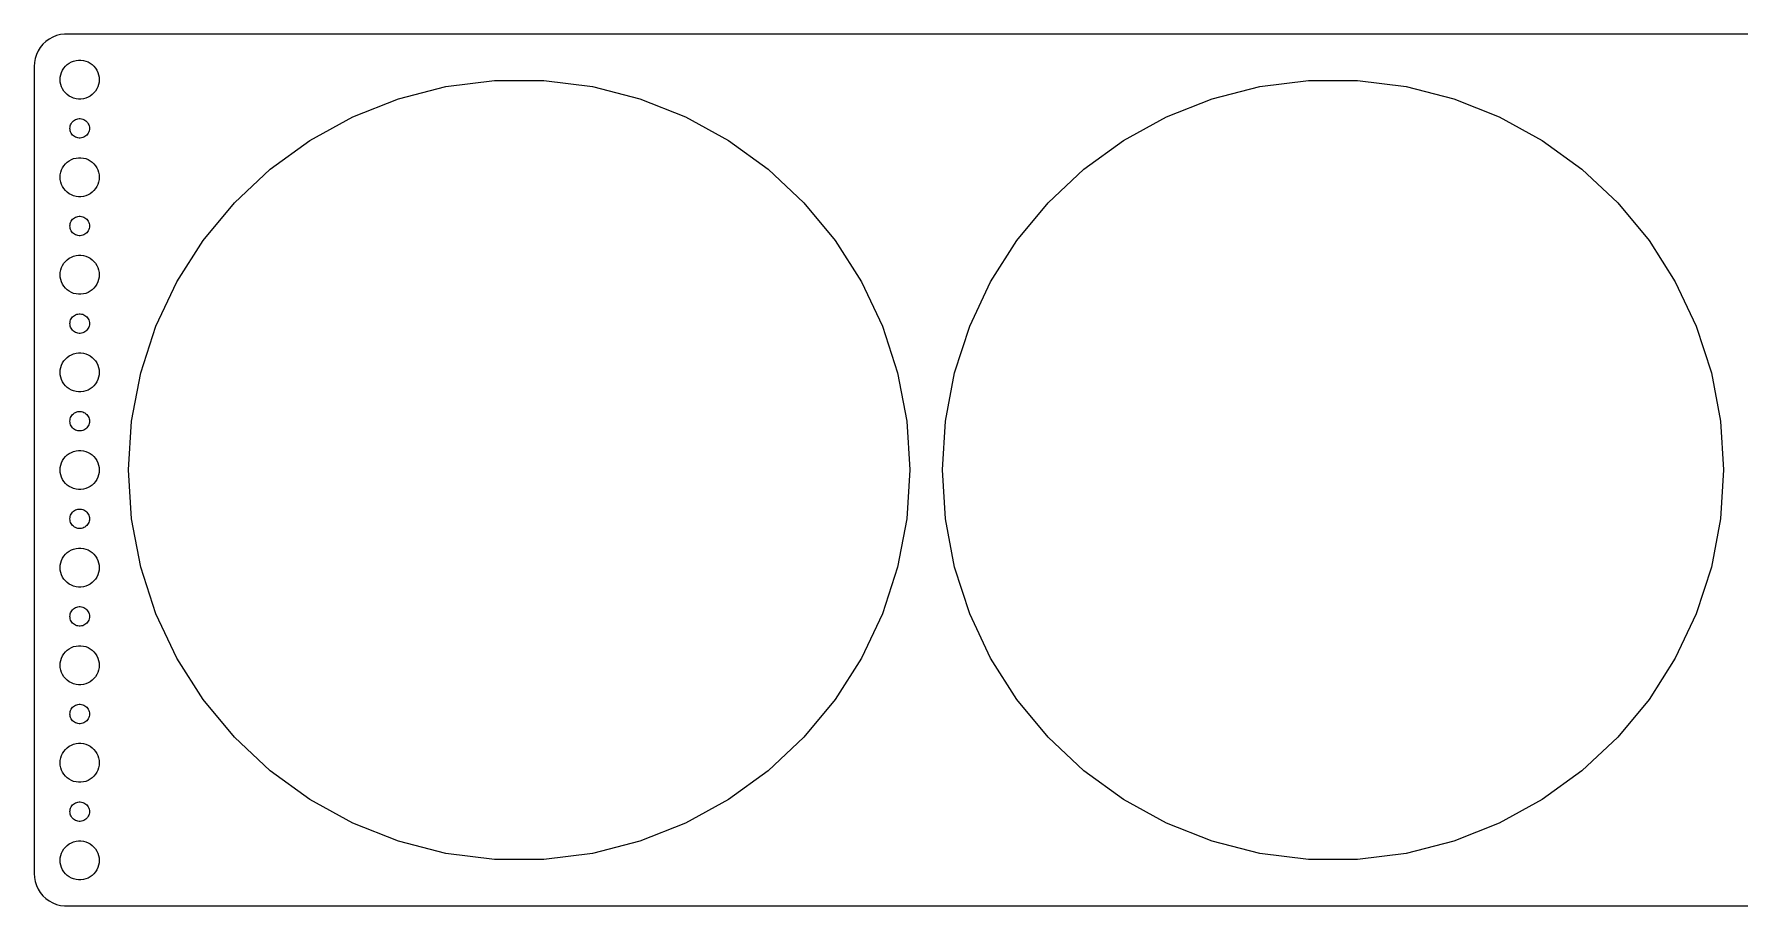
# Model space of a CAD drawing. Header units: metres. Extents: x -262 to 262, y -67 to 67.
# Drawn here: x -262 to 0, y -67 to 67 of the extents above; entities that cross this region are included whole.
import ezdxf

# ---------------------------------------------------------------- set-up
doc = ezdxf.new("R2010")
doc.units = ezdxf.units.M

msp = doc.modelspace()

# ---------------------------------------------------------------- linework, layer by layer
for p, q in [((-260.187, 65.8526), (-260.645, 65.4227)), ((-259.679, 66.2216), (-260.187, 65.8526)), ((-259.129, 66.5241), (-259.679, 66.2216)), ((-258.545, 66.7553), (-259.129, 66.5241)), ((-257.937, 66.9114), (-258.545, 66.7553)), ((-257.314, 66.9901), (-257.937, 66.9114)), ((257.314, 66.9901), (-257.314, 66.9901)), ((-261.843, 63.2434), (-261.961, 62.6267)), ((-261.649, 63.8406), (-261.843, 63.2434)), ((-261.382, 64.4088), (-261.649, 63.8406)), ((-261.045, 64.9389), (-261.382, 64.4088)), ((-260.645, 65.4227), (-261.045, 64.9389)), ((-255.927, 62.8532), (-255.562, 62.9469)), ((-255.562, 62.9469), (-255.188, 62.9941)), ((-255.188, 62.9941), (-254.812, 62.9941)), ((-254.812, 62.9941), (-254.438, 62.9469)), ((-254.438, 62.9469), (-254.073, 62.8532)), ((-261.961, 62.6267), (-262, 62)), ((-262, 62), (-262, -62)), ((-258, 60), (-257.976, 60.376)), ((-257.976, 60.376), (-257.906, 60.7461)), ((-257.906, 60.7461), (-257.789, 61.1044)), ((-257.789, 61.1044), (-257.629, 61.4453)), ((-257.629, 61.4453), (-257.427, 61.7634)), ((-257.427, 61.7634), (-257.187, 62.0536)), ((-257.187, 62.0536), (-256.912, 62.3115)), ((-256.912, 62.3115), (-256.607, 62.533)), ((-256.607, 62.533), (-256.277, 62.7145)), ((-256.277, 62.7145), (-255.927, 62.8532)), ((-254.073, 62.8532), (-253.723, 62.7145)), ((-253.723, 62.7145), (-253.393, 62.533)), ((-253.393, 62.533), (-253.088, 62.3115)), ((-253.088, 62.3115), (-252.813, 62.0536)), ((-252.813, 62.0536), (-252.573, 61.7634)), ((-252.573, 61.7634), (-252.371, 61.4453)), ((-252.371, 61.4453), (-252.211, 61.1044)), ((-252.211, 61.1044), (-252.094, 60.7461)), ((-252.094, 60.7461), (-252.024, 60.376)), ((-252.024, 60.376), (-252, 60)), ((-257.976, 59.624), (-258, 60)), ((-257.906, 59.2539), (-257.976, 59.624)), ((-257.789, 58.8956), (-257.906, 59.2539)), ((-257.629, 58.5547), (-257.789, 58.8956)), ((-257.427, 58.2366), (-257.629, 58.5547)), ((-257.187, 57.9464), (-257.427, 58.2366)), ((-256.912, 57.6885), (-257.187, 57.9464)), ((-256.607, 57.467), (-256.912, 57.6885)), ((-253.088, 57.6885), (-253.393, 57.467)), ((-252.813, 57.9464), (-253.088, 57.6885)), ((-252.573, 58.2366), (-252.813, 57.9464)), ((-252.371, 58.5547), (-252.573, 58.2366)), ((-252.211, 58.8956), (-252.371, 58.5547)), ((-252.094, 59.2539), (-252.211, 58.8956)), ((-252.024, 59.624), (-252.094, 59.2539)), ((-252, 60), (-252.024, 59.624)), ((-206.041, 57.0634), (-198.743, 58.9372)), ((-198.743, 58.9372), (-191.267, 59.8816)), ((-191.267, 59.8816), (-183.733, 59.8816)), ((-183.733, 59.8816), (-176.257, 58.9372)), ((-176.257, 58.9372), (-168.959, 57.0634)), ((-81.041, 57.0634), (-73.7429, 58.9372)), ((-73.7429, 58.9372), (-66.2674, 59.8816)), ((-66.2674, 59.8816), (-58.7326, 59.8816)), ((-58.7326, 59.8816), (-51.2571, 58.9372)), ((-51.2571, 58.9372), (-43.959, 57.0634)), ((-256.277, 57.2855), (-256.607, 57.467)), ((-255.927, 57.1468), (-256.277, 57.2855)), ((-255.562, 57.0531), (-255.927, 57.1468)), ((-255.188, 57.0059), (-255.562, 57.0531)), ((-254.812, 57.0059), (-255.188, 57.0059)), ((-254.438, 57.0531), (-254.812, 57.0059)), ((-254.073, 57.1468), (-254.438, 57.0531)), ((-253.723, 57.2855), (-254.073, 57.1468)), ((-253.393, 57.467), (-253.723, 57.2855)), ((-213.047, 54.2896), (-206.041, 57.0634)), ((-168.959, 57.0634), (-161.953, 54.2896)), ((-88.0468, 54.2896), (-81.041, 57.0634)), ((-43.959, 57.0634), (-36.9532, 54.2896)), ((-256.5, 52.5), (-256.488, 52.688)), ((-256.488, 52.312), (-256.5, 52.5)), ((-256.488, 52.688), (-256.453, 52.873)), ((-256.453, 52.873), (-256.395, 53.0522)), ((-256.395, 53.0522), (-256.314, 53.2226)), ((-256.314, 53.2226), (-256.214, 53.3817)), ((-256.214, 53.3817), (-256.093, 53.5268)), ((-256.093, 53.5268), (-255.956, 53.6558)), ((-255.956, 53.6558), (-255.804, 53.7665)), ((-255.804, 53.7665), (-255.639, 53.8572)), ((-255.639, 53.8572), (-255.464, 53.9266)), ((-255.464, 53.9266), (-255.281, 53.9734)), ((-255.281, 53.9734), (-255.094, 53.997)), ((-255.094, 53.997), (-254.906, 53.997)), ((-254.906, 53.997), (-254.719, 53.9734)), ((-254.719, 53.9734), (-254.536, 53.9266)), ((-254.536, 53.9266), (-254.361, 53.8572)), ((-254.361, 53.8572), (-254.196, 53.7665)), ((-254.196, 53.7665), (-254.044, 53.6558)), ((-254.044, 53.6558), (-253.907, 53.5268)), ((-253.907, 53.5268), (-253.786, 53.3817)), ((-253.786, 53.3817), (-253.686, 53.2226)), ((-253.686, 53.2226), (-253.605, 53.0522)), ((-253.605, 53.0522), (-253.547, 52.873)), ((-253.547, 52.873), (-253.512, 52.688)), ((-253.512, 52.688), (-253.5, 52.5)), ((-253.5, 52.5), (-253.512, 52.312)), ((-219.65, 50.6597), (-213.047, 54.2896)), ((-161.953, 54.2896), (-155.35, 50.6597)), ((-94.6496, 50.6597), (-88.0468, 54.2896)), ((-36.9532, 54.2896), (-30.3504, 50.6597)), ((-256.453, 52.127), (-256.488, 52.312)), ((-256.395, 51.9478), (-256.453, 52.127)), ((-256.314, 51.7774), (-256.395, 51.9478)), ((-256.214, 51.6183), (-256.314, 51.7774)), ((-256.093, 51.4732), (-256.214, 51.6183)), ((-255.956, 51.3442), (-256.093, 51.4732)), ((-255.804, 51.2335), (-255.956, 51.3442)), ((-255.639, 51.1428), (-255.804, 51.2335)), ((-255.464, 51.0734), (-255.639, 51.1428)), ((-255.281, 51.0266), (-255.464, 51.0734)), ((-255.094, 51.003), (-255.281, 51.0266)), ((-254.906, 51.003), (-255.094, 51.003)), ((-254.719, 51.0266), (-254.906, 51.003)), ((-254.536, 51.0734), (-254.719, 51.0266)), ((-254.361, 51.1428), (-254.536, 51.0734)), ((-254.196, 51.2335), (-254.361, 51.1428)), ((-254.044, 51.3442), (-254.196, 51.2335)), ((-253.907, 51.4732), (-254.044, 51.3442)), ((-253.786, 51.6183), (-253.907, 51.4732)), ((-253.686, 51.7774), (-253.786, 51.6183)), ((-253.605, 51.9478), (-253.686, 51.7774)), ((-253.547, 52.127), (-253.605, 51.9478)), ((-253.512, 52.312), (-253.547, 52.127)), ((-225.745, 46.2308), (-219.65, 50.6597)), ((-155.35, 50.6597), (-149.255, 46.2308)), ((-100.745, 46.2308), (-94.6496, 50.6597)), ((-30.3504, 50.6597), (-24.2545, 46.2308)), ((-257.187, 47.0536), (-256.912, 47.3115)), ((-256.912, 47.3115), (-256.607, 47.533)), ((-256.607, 47.533), (-256.277, 47.7145)), ((-256.277, 47.7145), (-255.927, 47.8532)), ((-255.927, 47.8532), (-255.562, 47.9469)), ((-255.562, 47.9469), (-255.188, 47.9941)), ((-255.188, 47.9941), (-254.812, 47.9941)), ((-254.812, 47.9941), (-254.438, 47.9469)), ((-254.438, 47.9469), (-254.073, 47.8532)), ((-254.073, 47.8532), (-253.723, 47.7145)), ((-253.723, 47.7145), (-253.393, 47.533)), ((-253.393, 47.533), (-253.088, 47.3115)), ((-253.088, 47.3115), (-252.813, 47.0536)), ((-258, 45), (-257.976, 45.376)), ((-257.976, 44.624), (-258, 45)), ((-257.976, 45.376), (-257.906, 45.7461)), ((-257.906, 44.2539), (-257.976, 44.624)), ((-257.906, 45.7461), (-257.789, 46.1044)), ((-257.789, 46.1044), (-257.629, 46.4453)), ((-257.629, 46.4453), (-257.427, 46.7634)), ((-257.427, 46.7634), (-257.187, 47.0536)), ((-252.813, 47.0536), (-252.573, 46.7634)), ((-252.573, 46.7634), (-252.371, 46.4453)), ((-252.371, 46.4453), (-252.211, 46.1044)), ((-252.211, 46.1044), (-252.094, 45.7461)), ((-252.094, 45.7461), (-252.024, 45.376)), ((-252.024, 44.624), (-252.094, 44.2539)), ((-252.024, 45.376), (-252, 45)), ((-252, 45), (-252.024, 44.624)), ((-231.238, 41.0728), (-225.745, 46.2308)), ((-149.255, 46.2308), (-143.762, 41.0728)), ((-106.238, 41.0728), (-100.745, 46.2308)), ((-24.2545, 46.2308), (-18.7619, 41.0728)), ((-257.789, 43.8956), (-257.906, 44.2539)), ((-257.629, 43.5547), (-257.789, 43.8956)), ((-257.427, 43.2366), (-257.629, 43.5547)), ((-257.187, 42.9464), (-257.427, 43.2366)), ((-256.912, 42.6885), (-257.187, 42.9464)), ((-256.607, 42.467), (-256.912, 42.6885)), ((-256.277, 42.2855), (-256.607, 42.467)), ((-255.927, 42.1468), (-256.277, 42.2855)), ((-255.562, 42.0531), (-255.927, 42.1468)), ((-255.188, 42.0059), (-255.562, 42.0531)), ((-254.812, 42.0059), (-255.188, 42.0059)), ((-254.438, 42.0531), (-254.812, 42.0059)), ((-254.073, 42.1468), (-254.438, 42.0531)), ((-253.723, 42.2855), (-254.073, 42.1468)), ((-253.393, 42.467), (-253.723, 42.2855)), ((-253.088, 42.6885), (-253.393, 42.467)), ((-252.813, 42.9464), (-253.088, 42.6885)), ((-252.573, 43.2366), (-252.813, 42.9464)), ((-252.371, 43.5547), (-252.573, 43.2366)), ((-252.211, 43.8956), (-252.371, 43.5547)), ((-252.094, 44.2539), (-252.211, 43.8956)), ((-236.041, 35.2671), (-231.238, 41.0728)), ((-143.762, 41.0728), (-138.959, 35.2671)), ((-111.041, 35.2671), (-106.238, 41.0728)), ((-18.7619, 41.0728), (-13.959, 35.2671)), ((-256.5, 37.5), (-256.488, 37.688)), ((-256.488, 37.312), (-256.5, 37.5)), ((-256.488, 37.688), (-256.453, 37.873)), ((-256.453, 37.127), (-256.488, 37.312)), ((-256.453, 37.873), (-256.395, 38.0522)), ((-256.395, 36.9478), (-256.453, 37.127)), ((-256.395, 38.0522), (-256.314, 38.2226)), ((-256.314, 36.7774), (-256.395, 36.9478)), ((-256.314, 38.2226), (-256.214, 38.3817)), ((-256.214, 36.6183), (-256.314, 36.7774)), ((-256.214, 38.3817), (-256.093, 38.5268)), ((-256.093, 38.5268), (-255.956, 38.6558)), ((-255.956, 38.6558), (-255.804, 38.7665)), ((-255.804, 38.7665), (-255.639, 38.8572)), ((-255.639, 38.8572), (-255.464, 38.9266)), ((-255.464, 38.9266), (-255.281, 38.9734)), ((-255.281, 38.9734), (-255.094, 38.997)), ((-255.094, 38.997), (-254.906, 38.997)), ((-254.906, 38.997), (-254.719, 38.9734)), ((-254.719, 38.9734), (-254.536, 38.9266)), ((-254.536, 38.9266), (-254.361, 38.8572)), ((-254.361, 38.8572), (-254.196, 38.7665)), ((-254.196, 38.7665), (-254.044, 38.6558)), ((-254.044, 38.6558), (-253.907, 38.5268)), ((-253.907, 38.5268), (-253.786, 38.3817)), ((-253.786, 38.3817), (-253.686, 38.2226)), ((-253.686, 36.7774), (-253.786, 36.6183)), ((-253.686, 38.2226), (-253.605, 38.0522)), ((-253.605, 36.9478), (-253.686, 36.7774)), ((-253.605, 38.0522), (-253.547, 37.873)), ((-253.547, 37.127), (-253.605, 36.9478)), ((-253.547, 37.873), (-253.512, 37.688)), ((-253.512, 37.312), (-253.547, 37.127)), ((-253.512, 37.688), (-253.5, 37.5)), ((-253.5, 37.5), (-253.512, 37.312)), ((-256.093, 36.4732), (-256.214, 36.6183)), ((-255.956, 36.3442), (-256.093, 36.4732)), ((-255.804, 36.2335), (-255.956, 36.3442)), ((-255.639, 36.1428), (-255.804, 36.2335)), ((-255.464, 36.0734), (-255.639, 36.1428)), ((-255.281, 36.0266), (-255.464, 36.0734)), ((-255.094, 36.003), (-255.281, 36.0266)), ((-254.906, 36.003), (-255.094, 36.003)), ((-254.719, 36.0266), (-254.906, 36.003)), ((-254.536, 36.0734), (-254.719, 36.0266)), ((-254.361, 36.1428), (-254.536, 36.0734)), ((-254.196, 36.2335), (-254.361, 36.1428)), ((-254.044, 36.3442), (-254.196, 36.2335)), ((-253.907, 36.4732), (-254.044, 36.3442)), ((-253.786, 36.6183), (-253.907, 36.4732)), ((-240.078, 28.9052), (-236.041, 35.2671)), ((-138.959, 35.2671), (-134.922, 28.9052)), ((-115.078, 28.9052), (-111.041, 35.2671)), ((-13.959, 35.2671), (-9.92159, 28.9052)), ((-257.789, 31.1044), (-257.629, 31.4453)), ((-257.629, 31.4453), (-257.427, 31.7634)), ((-257.427, 31.7634), (-257.187, 32.0536)), ((-257.187, 32.0536), (-256.912, 32.3115)), ((-256.912, 32.3115), (-256.607, 32.533)), ((-256.607, 32.533), (-256.277, 32.7145)), ((-256.277, 32.7145), (-255.927, 32.8532)), ((-255.927, 32.8532), (-255.562, 32.9469)), ((-255.562, 32.9469), (-255.188, 32.9941)), ((-255.188, 32.9941), (-254.812, 32.9941)), ((-254.812, 32.9941), (-254.438, 32.9469)), ((-254.438, 32.9469), (-254.073, 32.8532)), ((-254.073, 32.8532), (-253.723, 32.7145)), ((-253.723, 32.7145), (-253.393, 32.533)), ((-253.393, 32.533), (-253.088, 32.3115)), ((-253.088, 32.3115), (-252.813, 32.0536)), ((-252.813, 32.0536), (-252.573, 31.7634)), ((-252.573, 31.7634), (-252.371, 31.4453)), ((-252.371, 31.4453), (-252.211, 31.1044)), ((-258, 30), (-257.976, 30.376)), ((-257.976, 29.624), (-258, 30)), ((-257.976, 30.376), (-257.906, 30.7461)), ((-257.906, 29.2539), (-257.976, 29.624)), ((-257.906, 30.7461), (-257.789, 31.1044)), ((-257.789, 28.8956), (-257.906, 29.2539)), ((-257.629, 28.5547), (-257.789, 28.8956)), ((-252.211, 28.8956), (-252.371, 28.5547)), ((-252.211, 31.1044), (-252.094, 30.7461)), ((-252.094, 29.2539), (-252.211, 28.8956)), ((-252.094, 30.7461), (-252.024, 30.376)), ((-252.024, 29.624), (-252.094, 29.2539)), ((-252.024, 30.376), (-252, 30)), ((-252, 30), (-252.024, 29.624)), ((-243.287, 22.0875), (-240.078, 28.9052)), ((-134.922, 28.9052), (-131.713, 22.0875)), ((-118.287, 22.0875), (-115.078, 28.9052)), ((-9.92159, 28.9052), (-6.71341, 22.0875)), ((-257.427, 28.2366), (-257.629, 28.5547)), ((-257.187, 27.9464), (-257.427, 28.2366)), ((-256.912, 27.6884), (-257.187, 27.9464)), ((-256.607, 27.467), (-256.912, 27.6884)), ((-256.277, 27.2855), (-256.607, 27.467)), ((-255.927, 27.1468), (-256.277, 27.2855)), ((-255.562, 27.0531), (-255.927, 27.1468)), ((-255.188, 27.0059), (-255.562, 27.0531)), ((-254.812, 27.0059), (-255.188, 27.0059)), ((-254.438, 27.0531), (-254.812, 27.0059)), ((-254.073, 27.1468), (-254.438, 27.0531)), ((-253.723, 27.2855), (-254.073, 27.1468)), ((-253.393, 27.467), (-253.723, 27.2855)), ((-253.088, 27.6884), (-253.393, 27.467)), ((-252.813, 27.9464), (-253.088, 27.6884)), ((-252.573, 28.2366), (-252.813, 27.9464)), ((-252.371, 28.5547), (-252.573, 28.2366)), ((-256.093, 23.5268), (-255.956, 23.6558)), ((-255.956, 23.6558), (-255.804, 23.7665)), ((-255.804, 23.7665), (-255.639, 23.8572)), ((-255.639, 23.8572), (-255.464, 23.9266)), ((-255.464, 23.9266), (-255.281, 23.9734)), ((-255.281, 23.9734), (-255.094, 23.997)), ((-255.094, 23.997), (-254.906, 23.997)), ((-254.906, 23.997), (-254.719, 23.9734)), ((-254.719, 23.9734), (-254.536, 23.9266)), ((-254.536, 23.9266), (-254.361, 23.8572)), ((-254.361, 23.8572), (-254.196, 23.7665)), ((-254.196, 23.7665), (-254.044, 23.6558)), ((-254.044, 23.6558), (-253.907, 23.5268)), ((-256.5, 22.5), (-256.488, 22.688)), ((-256.488, 22.312), (-256.5, 22.5)), ((-256.488, 22.688), (-256.453, 22.873)), ((-256.453, 22.127), (-256.488, 22.312)), ((-256.453, 22.873), (-256.395, 23.0522)), ((-256.395, 21.9478), (-256.453, 22.127)), ((-256.395, 23.0522), (-256.314, 23.2226)), ((-256.314, 21.7774), (-256.395, 21.9478)), ((-256.314, 23.2226), (-256.214, 23.3817)), ((-256.214, 21.6183), (-256.314, 21.7774)), ((-256.214, 23.3817), (-256.093, 23.5268)), ((-256.093, 21.4732), (-256.214, 21.6183)), ((-255.956, 21.3442), (-256.093, 21.4732)), ((-255.804, 21.2335), (-255.956, 21.3442)), ((-255.639, 21.1427), (-255.804, 21.2335)), ((-255.464, 21.0734), (-255.639, 21.1427)), ((-255.281, 21.0266), (-255.464, 21.0734)), ((-255.094, 21.003), (-255.281, 21.0266)), ((-254.906, 21.003), (-255.094, 21.003)), ((-254.719, 21.0266), (-254.906, 21.003)), ((-254.536, 21.0734), (-254.719, 21.0266)), ((-254.361, 21.1427), (-254.536, 21.0734)), ((-254.196, 21.2335), (-254.361, 21.1427)), ((-254.044, 21.3442), (-254.196, 21.2335)), ((-253.907, 21.4732), (-254.044, 21.3442)), ((-253.907, 23.5268), (-253.786, 23.3817)), ((-253.786, 21.6183), (-253.907, 21.4732)), ((-253.786, 23.3817), (-253.686, 23.2226)), ((-253.686, 21.7774), (-253.786, 21.6183)), ((-253.686, 23.2226), (-253.605, 23.0522)), ((-253.605, 21.9478), (-253.686, 21.7774)), ((-253.605, 23.0522), (-253.547, 22.873)), ((-253.547, 22.127), (-253.605, 21.9478)), ((-253.547, 22.873), (-253.512, 22.688)), ((-253.512, 22.312), (-253.547, 22.127)), ((-253.512, 22.688), (-253.5, 22.5)), ((-253.5, 22.5), (-253.512, 22.312)), ((-245.615, 14.9214), (-243.287, 22.0875)), ((-131.713, 22.0875), (-129.385, 14.9214)), ((-120.615, 14.9214), (-118.287, 22.0875)), ((-6.71341, 22.0875), (-4.38501, 14.9214)), ((-257.976, 15.376), (-257.906, 15.7461)), ((-257.906, 15.7461), (-257.789, 16.1044)), ((-257.789, 16.1044), (-257.629, 16.4453)), ((-257.629, 16.4453), (-257.427, 16.7634)), ((-257.427, 16.7634), (-257.187, 17.0536)), ((-257.187, 17.0536), (-256.912, 17.3115)), ((-256.912, 17.3115), (-256.607, 17.533)), ((-256.607, 17.533), (-256.277, 17.7145)), ((-256.277, 17.7145), (-255.927, 17.8532)), ((-255.927, 17.8532), (-255.562, 17.9469)), ((-255.562, 17.9469), (-255.188, 17.9941)), ((-255.188, 17.9941), (-254.812, 17.9941)), ((-254.812, 17.9941), (-254.438, 17.9469)), ((-254.438, 17.9469), (-254.073, 17.8532)), ((-254.073, 17.8532), (-253.723, 17.7145)), ((-253.723, 17.7145), (-253.393, 17.533)), ((-253.393, 17.533), (-253.088, 17.3115)), ((-253.088, 17.3115), (-252.813, 17.0536)), ((-252.813, 17.0536), (-252.573, 16.7634)), ((-252.573, 16.7634), (-252.371, 16.4453)), ((-252.371, 16.4453), (-252.211, 16.1044)), ((-252.211, 16.1044), (-252.094, 15.7461)), ((-252.094, 15.7461), (-252.024, 15.376)), ((-258, 15), (-257.976, 15.376)), ((-257.976, 14.624), (-258, 15)), ((-257.906, 14.2539), (-257.976, 14.624)), ((-257.789, 13.8956), (-257.906, 14.2539)), ((-257.629, 13.5547), (-257.789, 13.8956)), ((-257.427, 13.2366), (-257.629, 13.5547)), ((-257.187, 12.9464), (-257.427, 13.2366)), ((-252.573, 13.2366), (-252.813, 12.9464)), ((-252.371, 13.5547), (-252.573, 13.2366)), ((-252.211, 13.8956), (-252.371, 13.5547)), ((-252.094, 14.2539), (-252.211, 13.8956)), ((-252.024, 14.624), (-252.094, 14.2539)), ((-252.024, 15.376), (-252, 15)), ((-252, 15), (-252.024, 14.624)), ((-247.027, 7.51999), (-245.615, 14.9214)), ((-129.385, 14.9214), (-127.973, 7.51999)), ((-122.027, 7.51999), (-120.615, 14.9214)), ((-4.38501, 14.9214), (-2.97311, 7.51999)), ((-256.912, 12.6884), (-257.187, 12.9464)), ((-256.607, 12.467), (-256.912, 12.6884)), ((-256.277, 12.2855), (-256.607, 12.467)), ((-255.927, 12.1468), (-256.277, 12.2855)), ((-255.562, 12.0531), (-255.927, 12.1468)), ((-255.188, 12.0059), (-255.562, 12.0531)), ((-254.812, 12.0059), (-255.188, 12.0059)), ((-254.438, 12.0531), (-254.812, 12.0059)), ((-254.073, 12.1468), (-254.438, 12.0531)), ((-253.723, 12.2855), (-254.073, 12.1468)), ((-253.393, 12.467), (-253.723, 12.2855)), ((-253.088, 12.6884), (-253.393, 12.467)), ((-252.813, 12.9464), (-253.088, 12.6884)), ((-256.488, 7.68799), (-256.453, 7.87303)), ((-256.453, 7.87303), (-256.395, 8.05219)), ((-256.395, 8.05219), (-256.314, 8.22263)), ((-256.314, 8.22263), (-256.214, 8.38167)), ((-256.214, 8.38167), (-256.093, 8.52681)), ((-256.093, 8.52681), (-255.956, 8.65576)), ((-255.956, 8.65576), (-255.804, 8.76648)), ((-255.804, 8.76648), (-255.639, 8.85724)), ((-255.639, 8.85724), (-255.464, 8.92657)), ((-255.464, 8.92657), (-255.281, 8.97342)), ((-255.281, 8.97342), (-255.094, 8.99704)), ((-255.094, 8.99704), (-254.906, 8.99704)), ((-254.906, 8.99704), (-254.719, 8.97342)), ((-254.719, 8.97342), (-254.536, 8.92657)), ((-254.536, 8.92657), (-254.361, 8.85724)), ((-254.361, 8.85724), (-254.196, 8.76648)), ((-254.196, 8.76648), (-254.044, 8.65576)), ((-254.044, 8.65576), (-253.907, 8.52681)), ((-253.907, 8.52681), (-253.786, 8.38167)), ((-253.786, 8.38167), (-253.686, 8.22263)), ((-253.686, 8.22263), (-253.605, 8.05219)), ((-253.605, 8.05219), (-253.547, 7.87303)), ((-253.547, 7.87303), (-253.512, 7.68799)), ((-256.5, 7.5), (-256.488, 7.68799)), ((-256.488, 7.312), (-256.5, 7.5)), ((-256.453, 7.12695), (-256.488, 7.312)), ((-256.395, 6.9478), (-256.453, 7.12695)), ((-256.314, 6.77736), (-256.395, 6.9478)), ((-256.214, 6.61832), (-256.314, 6.77736)), ((-256.093, 6.47318), (-256.214, 6.61832)), ((-255.956, 6.34422), (-256.093, 6.47318)), ((-255.804, 6.23351), (-255.956, 6.34422)), ((-255.639, 6.14275), (-255.804, 6.23351)), ((-255.464, 6.07341), (-255.639, 6.14275)), ((-255.281, 6.02657), (-255.464, 6.07341)), ((-255.094, 6.00294), (-255.281, 6.02657)), ((-254.906, 6.00294), (-255.094, 6.00294)), ((-254.719, 6.02657), (-254.906, 6.00294)), ((-254.536, 6.07341), (-254.719, 6.02657)), ((-254.361, 6.14275), (-254.536, 6.07341)), ((-254.196, 6.23351), (-254.361, 6.14275)), ((-254.044, 6.34422), (-254.196, 6.23351)), ((-253.907, 6.47318), (-254.044, 6.34422)), ((-253.786, 6.61832), (-253.907, 6.47318)), ((-253.686, 6.77736), (-253.786, 6.61832)), ((-253.605, 6.9478), (-253.686, 6.77736)), ((-253.547, 7.12695), (-253.605, 6.9478)), ((-253.512, 7.312), (-253.547, 7.12695)), ((-253.512, 7.68799), (-253.5, 7.5)), ((-253.5, 7.5), (-253.512, 7.312)), ((-247.5, 0), (-247.027, 7.51999)), ((-127.973, 7.51999), (-127.5, 0)), ((-122.5, 0), (-122.027, 7.51999)), ((-2.97311, 7.51999), (-2.5, 0)), ((-256.607, 2.53297), (-256.277, 2.71448)), ((-256.277, 2.71448), (-255.927, 2.85316)), ((-255.927, 2.85316), (-255.562, 2.94685)), ((-255.562, 2.94685), (-255.188, 2.99408)), ((-255.188, 2.99408), (-254.812, 2.99408)), ((-254.812, 2.99408), (-254.438, 2.94685)), ((-254.438, 2.94685), (-254.073, 2.85316)), ((-254.073, 2.85316), (-253.723, 2.71448)), ((-253.723, 2.71448), (-253.393, 2.53297)), ((-258, 0), (-257.976, 0.37599)), ((-257.976, -0.37599), (-258, 0)), ((-257.976, 0.37599), (-257.906, 0.74606)), ((-257.906, 0.74606), (-257.789, 1.10437)), ((-257.789, 1.10437), (-257.629, 1.44525)), ((-257.629, 1.44525), (-257.427, 1.76335)), ((-257.427, 1.76335), (-257.187, 2.05363)), ((-257.187, 2.05363), (-256.912, 2.31154)), ((-256.912, 2.31154), (-256.607, 2.53297)), ((-253.393, 2.53297), (-253.088, 2.31154)), ((-253.088, 2.31154), (-252.813, 2.05363)), ((-252.813, 2.05363), (-252.573, 1.76335)), ((-252.573, 1.76335), (-252.371, 1.44525)), ((-252.371, 1.44525), (-252.211, 1.10437)), ((-252.211, 1.10437), (-252.094, 0.74606)), ((-252.094, 0.74606), (-252.024, 0.37599)), ((-252.024, 0.37599), (-252, 0)), ((-252, 0), (-252.024, -0.37599)), ((-247.027, -7.51999), (-247.5, 0)), ((-127.5, 0), (-127.973, -7.51999)), ((-122.027, -7.51999), (-122.5, 0)), ((-2.5, 0), (-2.97311, -7.51999)), ((-257.906, -0.74606), (-257.976, -0.37599)), ((-257.789, -1.10437), (-257.906, -0.74606)), ((-257.629, -1.44525), (-257.789, -1.10437)), ((-257.427, -1.76335), (-257.629, -1.44525)), ((-257.187, -2.05363), (-257.427, -1.76335)), ((-256.912, -2.31154), (-257.187, -2.05363)), ((-256.607, -2.53297), (-256.912, -2.31154)), ((-256.277, -2.71448), (-256.607, -2.53297)), ((-253.393, -2.53297), (-253.723, -2.71448)), ((-253.088, -2.31154), (-253.393, -2.53297)), ((-252.813, -2.05363), (-253.088, -2.31154)), ((-252.573, -1.76335), (-252.813, -2.05363)), ((-252.371, -1.44525), (-252.573, -1.76335)), ((-252.211, -1.10437), (-252.371, -1.44525)), ((-252.094, -0.74606), (-252.211, -1.10437)), ((-252.024, -0.37599), (-252.094, -0.74606)), ((-255.927, -2.85316), (-256.277, -2.71448)), ((-255.562, -2.94685), (-255.927, -2.85316)), ((-255.188, -2.99408), (-255.562, -2.94685)), ((-254.812, -2.99408), (-255.188, -2.99408)), ((-254.438, -2.94685), (-254.812, -2.99408)), ((-254.073, -2.85316), (-254.438, -2.94685)), ((-253.723, -2.71448), (-254.073, -2.85316)), ((-256.5, -7.5), (-256.488, -7.312)), ((-256.488, -7.68799), (-256.5, -7.5)), ((-256.488, -7.312), (-256.453, -7.12695)), ((-256.453, -7.87303), (-256.488, -7.68799)), ((-256.453, -7.12695), (-256.395, -6.9478)), ((-256.395, -6.9478), (-256.314, -6.77736)), ((-256.314, -6.77736), (-256.214, -6.61832)), ((-256.214, -6.61832), (-256.093, -6.47318)), ((-256.093, -6.47318), (-255.956, -6.34422)), ((-255.956, -6.34422), (-255.804, -6.23351)), ((-255.804, -6.23351), (-255.639, -6.14275)), ((-255.639, -6.14275), (-255.464, -6.07341)), ((-255.464, -6.07341), (-255.281, -6.02657)), ((-255.281, -6.02657), (-255.094, -6.00294)), ((-255.094, -6.00294), (-254.906, -6.00294)), ((-254.906, -6.00294), (-254.719, -6.02657)), ((-254.719, -6.02657), (-254.536, -6.07341)), ((-254.536, -6.07341), (-254.361, -6.14275)), ((-254.361, -6.14275), (-254.196, -6.23351)), ((-254.196, -6.23351), (-254.044, -6.34422)), ((-254.044, -6.34422), (-253.907, -6.47318)), ((-253.907, -6.47318), (-253.786, -6.61832)), ((-253.786, -6.61832), (-253.686, -6.77736)), ((-253.686, -6.77736), (-253.605, -6.9478)), ((-253.605, -6.9478), (-253.547, -7.12695)), ((-253.547, -7.12695), (-253.512, -7.312)), ((-253.512, -7.68799), (-253.547, -7.87303)), ((-253.512, -7.312), (-253.5, -7.5)), ((-253.5, -7.5), (-253.512, -7.68799)), ((-245.615, -14.9214), (-247.027, -7.51999)), ((-127.973, -7.51999), (-129.385, -14.9214)), ((-120.615, -14.9214), (-122.027, -7.51999)), ((-2.97311, -7.51999), (-4.38501, -14.9214)), ((-256.395, -8.05219), (-256.453, -7.87303)), ((-256.314, -8.22263), (-256.395, -8.05219)), ((-256.214, -8.38167), (-256.314, -8.22263)), ((-256.093, -8.52681), (-256.214, -8.38167)), ((-255.956, -8.65576), (-256.093, -8.52681)), ((-255.804, -8.76648), (-255.956, -8.65576)), ((-255.639, -8.85724), (-255.804, -8.76648)), ((-255.464, -8.92657), (-255.639, -8.85724)), ((-255.281, -8.97342), (-255.464, -8.92657)), ((-255.094, -8.99704), (-255.281, -8.97342)), ((-254.906, -8.99704), (-255.094, -8.99704)), ((-254.719, -8.97342), (-254.906, -8.99704)), ((-254.536, -8.92657), (-254.719, -8.97342)), ((-254.361, -8.85724), (-254.536, -8.92657)), ((-254.196, -8.76648), (-254.361, -8.85724)), ((-254.044, -8.65576), (-254.196, -8.76648)), ((-253.907, -8.52681), (-254.044, -8.65576)), ((-253.786, -8.38167), (-253.907, -8.52681)), ((-253.686, -8.22263), (-253.786, -8.38167)), ((-253.605, -8.05219), (-253.686, -8.22263)), ((-253.547, -7.87303), (-253.605, -8.05219)), ((-257.427, -13.2366), (-257.187, -12.9464)), ((-257.187, -12.9464), (-256.912, -12.6884)), ((-256.912, -12.6884), (-256.607, -12.467)), ((-256.607, -12.467), (-256.277, -12.2855)), ((-256.277, -12.2855), (-255.927, -12.1468)), ((-255.927, -12.1468), (-255.562, -12.0531)), ((-255.562, -12.0531), (-255.188, -12.0059)), ((-255.188, -12.0059), (-254.812, -12.0059)), ((-254.812, -12.0059), (-254.438, -12.0531)), ((-254.438, -12.0531), (-254.073, -12.1468)), ((-254.073, -12.1468), (-253.723, -12.2855)), ((-253.723, -12.2855), (-253.393, -12.467)), ((-253.393, -12.467), (-253.088, -12.6884)), ((-253.088, -12.6884), (-252.813, -12.9464)), ((-252.813, -12.9464), (-252.573, -13.2366)), ((-258, -15), (-257.976, -14.624)), ((-257.976, -15.376), (-258, -15)), ((-257.976, -14.624), (-257.906, -14.2539)), ((-257.906, -15.7461), (-257.976, -15.376)), ((-257.906, -14.2539), (-257.789, -13.8956)), ((-257.789, -13.8956), (-257.629, -13.5547)), ((-257.629, -13.5547), (-257.427, -13.2366)), ((-252.573, -13.2366), (-252.371, -13.5547)), ((-252.371, -13.5547), (-252.211, -13.8956)), ((-252.211, -13.8956), (-252.094, -14.2539)), ((-252.094, -14.2539), (-252.024, -14.624)), ((-252.024, -15.376), (-252.094, -15.7461)), ((-252.024, -14.624), (-252, -15)), ((-252, -15), (-252.024, -15.376)), ((-243.287, -22.0875), (-245.615, -14.9214)), ((-129.385, -14.9214), (-131.713, -22.0875)), ((-118.287, -22.0875), (-120.615, -14.9214)), ((-4.38501, -14.9214), (-6.71341, -22.0875)), ((-257.789, -16.1044), (-257.906, -15.7461)), ((-257.629, -16.4453), (-257.789, -16.1044)), ((-257.427, -16.7634), (-257.629, -16.4453)), ((-257.187, -17.0536), (-257.427, -16.7634)), ((-256.912, -17.3115), (-257.187, -17.0536)), ((-256.607, -17.533), (-256.912, -17.3115)), ((-256.277, -17.7145), (-256.607, -17.533)), ((-255.927, -17.8532), (-256.277, -17.7145)), ((-255.562, -17.9469), (-255.927, -17.8532)), ((-255.188, -17.9941), (-255.562, -17.9469)), ((-254.812, -17.9941), (-255.188, -17.9941)), ((-254.438, -17.9469), (-254.812, -17.9941)), ((-254.073, -17.8532), (-254.438, -17.9469)), ((-253.723, -17.7145), (-254.073, -17.8532)), ((-253.393, -17.533), (-253.723, -17.7145)), ((-253.088, -17.3115), (-253.393, -17.533)), ((-252.813, -17.0536), (-253.088, -17.3115)), ((-252.573, -16.7634), (-252.813, -17.0536)), ((-252.371, -16.4453), (-252.573, -16.7634)), ((-252.211, -16.1044), (-252.371, -16.4453)), ((-252.094, -15.7461), (-252.211, -16.1044)), ((-256.5, -22.5), (-256.488, -22.312)), ((-256.488, -22.688), (-256.5, -22.5)), ((-256.488, -22.312), (-256.453, -22.127)), ((-256.453, -22.873), (-256.488, -22.688)), ((-256.453, -22.127), (-256.395, -21.9478)), ((-256.395, -23.0522), (-256.453, -22.873)), ((-256.395, -21.9478), (-256.314, -21.7774)), ((-256.314, -23.2226), (-256.395, -23.0522)), ((-256.314, -21.7774), (-256.214, -21.6183)), ((-256.214, -23.3817), (-256.314, -23.2226)), ((-256.214, -21.6183), (-256.093, -21.4732)), ((-256.093, -23.5268), (-256.214, -23.3817)), ((-256.093, -21.4732), (-255.956, -21.3442)), ((-255.956, -23.6558), (-256.093, -23.5268)), ((-255.956, -21.3442), (-255.804, -21.2335)), ((-255.804, -21.2335), (-255.639, -21.1427)), ((-255.639, -21.1427), (-255.464, -21.0734)), ((-255.464, -21.0734), (-255.281, -21.0266)), ((-255.281, -21.0266), (-255.094, -21.003)), ((-255.094, -21.003), (-254.906, -21.003)), ((-254.906, -21.003), (-254.719, -21.0266)), ((-254.719, -21.0266), (-254.536, -21.0734)), ((-254.536, -21.0734), (-254.361, -21.1427)), ((-254.361, -21.1427), (-254.196, -21.2335)), ((-254.196, -21.2335), (-254.044, -21.3442)), ((-254.044, -21.3442), (-253.907, -21.4732)), ((-253.907, -23.5268), (-254.044, -23.6558)), ((-253.907, -21.4732), (-253.786, -21.6183)), ((-253.786, -23.3817), (-253.907, -23.5268)), ((-253.786, -21.6183), (-253.686, -21.7774)), ((-253.686, -23.2226), (-253.786, -23.3817)), ((-253.686, -21.7774), (-253.605, -21.9478)), ((-253.605, -23.0522), (-253.686, -23.2226)), ((-253.605, -21.9478), (-253.547, -22.127)), ((-253.547, -22.873), (-253.605, -23.0522)), ((-253.547, -22.127), (-253.512, -22.312)), ((-253.512, -22.688), (-253.547, -22.873)), ((-253.512, -22.312), (-253.5, -22.5)), ((-253.5, -22.5), (-253.512, -22.688)), ((-240.078, -28.9052), (-243.287, -22.0875)), ((-131.713, -22.0875), (-134.922, -28.9052)), ((-115.078, -28.9052), (-118.287, -22.0875)), ((-6.71341, -22.0875), (-9.92159, -28.9052)), ((-255.804, -23.7665), (-255.956, -23.6558)), ((-255.639, -23.8572), (-255.804, -23.7665)), ((-255.464, -23.9266), (-255.639, -23.8572)), ((-255.281, -23.9734), (-255.464, -23.9266)), ((-255.094, -23.997), (-255.281, -23.9734)), ((-254.906, -23.997), (-255.094, -23.997)), ((-254.719, -23.9734), (-254.906, -23.997)), ((-254.536, -23.9266), (-254.719, -23.9734)), ((-254.361, -23.8572), (-254.536, -23.9266)), ((-254.196, -23.7665), (-254.361, -23.8572)), ((-254.044, -23.6558), (-254.196, -23.7665)), ((-257.789, -28.8956), (-257.629, -28.5547)), ((-257.629, -28.5547), (-257.427, -28.2366)), ((-257.427, -28.2366), (-257.187, -27.9464)), ((-257.187, -27.9464), (-256.912, -27.6884)), ((-256.912, -27.6884), (-256.607, -27.467)), ((-256.607, -27.467), (-256.277, -27.2855)), ((-256.277, -27.2855), (-255.927, -27.1468)), ((-255.927, -27.1468), (-255.562, -27.0531)), ((-255.562, -27.0531), (-255.188, -27.0059)), ((-255.188, -27.0059), (-254.812, -27.0059)), ((-254.812, -27.0059), (-254.438, -27.0531)), ((-254.438, -27.0531), (-254.073, -27.1468)), ((-254.073, -27.1468), (-253.723, -27.2855)), ((-253.723, -27.2855), (-253.393, -27.467)), ((-253.393, -27.467), (-253.088, -27.6884)), ((-253.088, -27.6884), (-252.813, -27.9464)), ((-252.813, -27.9464), (-252.573, -28.2366)), ((-252.573, -28.2366), (-252.371, -28.5547)), ((-252.371, -28.5547), (-252.211, -28.8956)), ((-258, -30), (-257.976, -29.624)), ((-257.976, -30.376), (-258, -30)), ((-257.976, -29.624), (-257.906, -29.2539)), ((-257.906, -30.7461), (-257.976, -30.376)), ((-257.906, -29.2539), (-257.789, -28.8956)), ((-257.789, -31.1044), (-257.906, -30.7461)), ((-257.629, -31.4453), (-257.789, -31.1044)), ((-252.211, -31.1044), (-252.371, -31.4453)), ((-252.211, -28.8956), (-252.094, -29.2539)), ((-252.094, -30.7461), (-252.211, -31.1044)), ((-252.094, -29.2539), (-252.024, -29.624)), ((-252.024, -30.376), (-252.094, -30.7461)), ((-252.024, -29.624), (-252, -30)), ((-252, -30), (-252.024, -30.376)), ((-236.041, -35.2671), (-240.078, -28.9052)), ((-134.922, -28.9052), (-138.959, -35.2671)), ((-111.041, -35.2671), (-115.078, -28.9052)), ((-9.92159, -28.9052), (-13.959, -35.2671)), ((-257.427, -31.7634), (-257.629, -31.4453)), ((-257.187, -32.0536), (-257.427, -31.7634)), ((-256.912, -32.3115), (-257.187, -32.0536)), ((-256.607, -32.533), (-256.912, -32.3115)), ((-256.277, -32.7145), (-256.607, -32.533)), ((-255.927, -32.8532), (-256.277, -32.7145)), ((-255.562, -32.9469), (-255.927, -32.8532)), ((-255.188, -32.9941), (-255.562, -32.9469)), ((-254.812, -32.9941), (-255.188, -32.9941)), ((-254.438, -32.9469), (-254.812, -32.9941)), ((-254.073, -32.8532), (-254.438, -32.9469)), ((-253.723, -32.7145), (-254.073, -32.8532)), ((-253.393, -32.533), (-253.723, -32.7145)), ((-253.088, -32.3115), (-253.393, -32.533)), ((-252.813, -32.0536), (-253.088, -32.3115)), ((-252.573, -31.7634), (-252.813, -32.0536)), ((-252.371, -31.4453), (-252.573, -31.7634)), ((-256.314, -36.7774), (-256.214, -36.6183)), ((-256.214, -36.6183), (-256.093, -36.4732)), ((-256.093, -36.4732), (-255.956, -36.3442)), ((-255.956, -36.3442), (-255.804, -36.2335)), ((-255.804, -36.2335), (-255.639, -36.1428)), ((-255.639, -36.1428), (-255.464, -36.0734)), ((-255.464, -36.0734), (-255.281, -36.0266)), ((-255.281, -36.0266), (-255.094, -36.003)), ((-255.094, -36.003), (-254.906, -36.003)), ((-254.906, -36.003), (-254.719, -36.0266)), ((-254.719, -36.0266), (-254.536, -36.0734)), ((-254.536, -36.0734), (-254.361, -36.1428)), ((-254.361, -36.1428), (-254.196, -36.2335)), ((-254.196, -36.2335), (-254.044, -36.3442)), ((-254.044, -36.3442), (-253.907, -36.4732)), ((-253.907, -36.4732), (-253.786, -36.6183)), ((-253.786, -36.6183), (-253.686, -36.7774)), ((-231.238, -41.0728), (-236.041, -35.2671)), ((-138.959, -35.2671), (-143.762, -41.0728)), ((-106.238, -41.0728), (-111.041, -35.2671)), ((-13.959, -35.2671), (-18.7619, -41.0728)), ((-256.5, -37.5), (-256.488, -37.312)), ((-256.488, -37.688), (-256.5, -37.5)), ((-256.488, -37.312), (-256.453, -37.127)), ((-256.453, -37.873), (-256.488, -37.688)), ((-256.453, -37.127), (-256.395, -36.9478)), ((-256.395, -38.0522), (-256.453, -37.873)), ((-256.395, -36.9478), (-256.314, -36.7774)), ((-256.314, -38.2226), (-256.395, -38.0522)), ((-256.214, -38.3817), (-256.314, -38.2226)), ((-256.093, -38.5268), (-256.214, -38.3817)), ((-255.956, -38.6558), (-256.093, -38.5268)), ((-255.804, -38.7665), (-255.956, -38.6558)), ((-255.639, -38.8572), (-255.804, -38.7665)), ((-255.464, -38.9266), (-255.639, -38.8572)), ((-255.281, -38.9734), (-255.464, -38.9266)), ((-255.094, -38.997), (-255.281, -38.9734)), ((-254.906, -38.997), (-255.094, -38.997)), ((-254.719, -38.9734), (-254.906, -38.997)), ((-254.536, -38.9266), (-254.719, -38.9734)), ((-254.361, -38.8572), (-254.536, -38.9266)), ((-254.196, -38.7665), (-254.361, -38.8572)), ((-254.044, -38.6558), (-254.196, -38.7665)), ((-253.907, -38.5268), (-254.044, -38.6558)), ((-253.786, -38.3817), (-253.907, -38.5268)), ((-253.686, -38.2226), (-253.786, -38.3817)), ((-253.686, -36.7774), (-253.605, -36.9478)), ((-253.605, -38.0522), (-253.686, -38.2226)), ((-253.605, -36.9478), (-253.547, -37.127)), ((-253.547, -37.873), (-253.605, -38.0522)), ((-253.547, -37.127), (-253.512, -37.312)), ((-253.512, -37.688), (-253.547, -37.873)), ((-253.512, -37.312), (-253.5, -37.5)), ((-253.5, -37.5), (-253.512, -37.688)), ((-225.745, -46.2308), (-231.238, -41.0728)), ((-143.762, -41.0728), (-149.255, -46.2308)), ((-100.745, -46.2308), (-106.238, -41.0728)), ((-18.7619, -41.0728), (-24.2545, -46.2308)), ((-257.976, -44.624), (-257.906, -44.2539)), ((-257.906, -44.2539), (-257.789, -43.8956)), ((-257.789, -43.8956), (-257.629, -43.5547)), ((-257.629, -43.5547), (-257.427, -43.2366)), ((-257.427, -43.2366), (-257.187, -42.9464)), ((-257.187, -42.9464), (-256.912, -42.6885)), ((-256.912, -42.6885), (-256.607, -42.467)), ((-256.607, -42.467), (-256.277, -42.2855)), ((-256.277, -42.2855), (-255.927, -42.1468)), ((-255.927, -42.1468), (-255.562, -42.0531)), ((-255.562, -42.0531), (-255.188, -42.0059)), ((-255.188, -42.0059), (-254.812, -42.0059)), ((-254.812, -42.0059), (-254.438, -42.0531)), ((-254.438, -42.0531), (-254.073, -42.1468)), ((-254.073, -42.1468), (-253.723, -42.2855)), ((-253.723, -42.2855), (-253.393, -42.467)), ((-253.393, -42.467), (-253.088, -42.6885)), ((-253.088, -42.6885), (-252.813, -42.9464)), ((-252.813, -42.9464), (-252.573, -43.2366)), ((-252.573, -43.2366), (-252.371, -43.5547)), ((-252.371, -43.5547), (-252.211, -43.8956)), ((-252.211, -43.8956), (-252.094, -44.2539)), ((-252.094, -44.2539), (-252.024, -44.624)), ((-258, -45), (-257.976, -44.624)), ((-257.976, -45.376), (-258, -45)), ((-257.906, -45.7461), (-257.976, -45.376)), ((-257.789, -46.1044), (-257.906, -45.7461)), ((-257.629, -46.4453), (-257.789, -46.1044)), ((-257.427, -46.7634), (-257.629, -46.4453)), ((-257.187, -47.0536), (-257.427, -46.7634)), ((-256.912, -47.3115), (-257.187, -47.0536)), ((-252.813, -47.0536), (-253.088, -47.3115)), ((-252.573, -46.7634), (-252.813, -47.0536)), ((-252.371, -46.4453), (-252.573, -46.7634)), ((-252.211, -46.1044), (-252.371, -46.4453)), ((-252.094, -45.7461), (-252.211, -46.1044)), ((-252.024, -45.376), (-252.094, -45.7461)), ((-252.024, -44.624), (-252, -45)), ((-252, -45), (-252.024, -45.376)), ((-219.65, -50.6597), (-225.745, -46.2308)), ((-149.255, -46.2308), (-155.35, -50.6597)), ((-94.6496, -50.6597), (-100.745, -46.2308)), ((-24.2545, -46.2308), (-30.3504, -50.6597)), ((-256.607, -47.533), (-256.912, -47.3115)), ((-256.277, -47.7145), (-256.607, -47.533)), ((-255.927, -47.8532), (-256.277, -47.7145)), ((-255.562, -47.9469), (-255.927, -47.8532)), ((-255.188, -47.9941), (-255.562, -47.9469)), ((-254.812, -47.9941), (-255.188, -47.9941)), ((-254.438, -47.9469), (-254.812, -47.9941)), ((-254.073, -47.8532), (-254.438, -47.9469)), ((-253.723, -47.7145), (-254.073, -47.8532)), ((-253.393, -47.533), (-253.723, -47.7145)), ((-253.088, -47.3115), (-253.393, -47.533)), ((-256.5, -52.5), (-256.488, -52.312)), ((-256.488, -52.312), (-256.453, -52.127)), ((-256.453, -52.127), (-256.395, -51.9478)), ((-256.395, -51.9478), (-256.314, -51.7774)), ((-256.314, -51.7774), (-256.214, -51.6183)), ((-256.214, -51.6183), (-256.093, -51.4732)), ((-256.093, -51.4732), (-255.956, -51.3442)), ((-255.956, -51.3442), (-255.804, -51.2335)), ((-255.804, -51.2335), (-255.639, -51.1428)), ((-255.639, -51.1428), (-255.464, -51.0734)), ((-255.464, -51.0734), (-255.281, -51.0266)), ((-255.281, -51.0266), (-255.094, -51.003)), ((-255.094, -51.003), (-254.906, -51.003)), ((-254.906, -51.003), (-254.719, -51.0266)), ((-254.719, -51.0266), (-254.536, -51.0734)), ((-254.536, -51.0734), (-254.361, -51.1428)), ((-254.361, -51.1428), (-254.196, -51.2335)), ((-254.196, -51.2335), (-254.044, -51.3442)), ((-254.044, -51.3442), (-253.907, -51.4732)), ((-253.907, -51.4732), (-253.786, -51.6183)), ((-253.786, -51.6183), (-253.686, -51.7774)), ((-253.686, -51.7774), (-253.605, -51.9478)), ((-253.605, -51.9478), (-253.547, -52.127)), ((-253.547, -52.127), (-253.512, -52.312)), ((-253.512, -52.312), (-253.5, -52.5)), ((-213.047, -54.2896), (-219.65, -50.6597)), ((-155.35, -50.6597), (-161.953, -54.2896)), ((-88.0468, -54.2896), (-94.6496, -50.6597)), ((-30.3504, -50.6597), (-36.9532, -54.2896)), ((-256.488, -52.688), (-256.5, -52.5)), ((-256.453, -52.873), (-256.488, -52.688)), ((-256.395, -53.0522), (-256.453, -52.873)), ((-256.314, -53.2226), (-256.395, -53.0522)), ((-256.214, -53.3817), (-256.314, -53.2226)), ((-256.093, -53.5268), (-256.214, -53.3817)), ((-255.956, -53.6558), (-256.093, -53.5268)), ((-255.804, -53.7665), (-255.956, -53.6558)), ((-255.639, -53.8572), (-255.804, -53.7665)), ((-255.464, -53.9266), (-255.639, -53.8572)), ((-255.281, -53.9734), (-255.464, -53.9266)), ((-255.094, -53.997), (-255.281, -53.9734)), ((-254.906, -53.997), (-255.094, -53.997)), ((-254.719, -53.9734), (-254.906, -53.997)), ((-254.536, -53.9266), (-254.719, -53.9734)), ((-254.361, -53.8572), (-254.536, -53.9266)), ((-254.196, -53.7665), (-254.361, -53.8572)), ((-254.044, -53.6558), (-254.196, -53.7665)), ((-253.907, -53.5268), (-254.044, -53.6558)), ((-253.786, -53.3817), (-253.907, -53.5268)), ((-253.686, -53.2226), (-253.786, -53.3817)), ((-253.605, -53.0522), (-253.686, -53.2226)), ((-253.547, -52.873), (-253.605, -53.0522)), ((-253.512, -52.688), (-253.547, -52.873)), ((-253.5, -52.5), (-253.512, -52.688)), ((-206.041, -57.0634), (-213.047, -54.2896)), ((-161.953, -54.2896), (-168.959, -57.0634)), ((-81.041, -57.0634), (-88.0468, -54.2896)), ((-36.9532, -54.2896), (-43.959, -57.0634)), ((-256.912, -57.6885), (-256.607, -57.467)), ((-256.607, -57.467), (-256.277, -57.2855)), ((-256.277, -57.2855), (-255.927, -57.1468)), ((-255.927, -57.1468), (-255.562, -57.0531)), ((-255.562, -57.0531), (-255.188, -57.0059)), ((-255.188, -57.0059), (-254.812, -57.0059)), ((-254.812, -57.0059), (-254.438, -57.0531)), ((-254.438, -57.0531), (-254.073, -57.1468)), ((-254.073, -57.1468), (-253.723, -57.2855)), ((-253.723, -57.2855), (-253.393, -57.467)), ((-253.393, -57.467), (-253.088, -57.6885)), ((-198.743, -58.9372), (-206.041, -57.0634)), ((-168.959, -57.0634), (-176.257, -58.9372)), ((-73.7429, -58.9372), (-81.041, -57.0634)), ((-43.959, -57.0634), (-51.2571, -58.9372)), ((-258, -60), (-257.976, -59.624)), ((-257.976, -60.376), (-258, -60)), ((-257.976, -59.624), (-257.906, -59.2539)), ((-257.906, -59.2539), (-257.789, -58.8956)), ((-257.789, -58.8956), (-257.629, -58.5547)), ((-257.629, -58.5547), (-257.427, -58.2366)), ((-257.427, -58.2366), (-257.187, -57.9464)), ((-257.187, -57.9464), (-256.912, -57.6885)), ((-253.088, -57.6885), (-252.813, -57.9464)), ((-252.813, -57.9464), (-252.573, -58.2366)), ((-252.573, -58.2366), (-252.371, -58.5547)), ((-252.371, -58.5547), (-252.211, -58.8956)), ((-252.211, -58.8956), (-252.094, -59.2539)), ((-252.094, -59.2539), (-252.024, -59.624)), ((-252.024, -59.624), (-252, -60)), ((-252, -60), (-252.024, -60.376)), ((-191.267, -59.8816), (-198.743, -58.9372)), ((-183.733, -59.8816), (-191.267, -59.8816)), ((-176.257, -58.9372), (-183.733, -59.8816)), ((-66.2674, -59.8816), (-73.7429, -58.9372)), ((-58.7326, -59.8816), (-66.2674, -59.8816)), ((-51.2571, -58.9372), (-58.7326, -59.8816)), ((-262, -62), (-261.961, -62.6267)), ((-261.961, -62.6267), (-261.843, -63.2434)), ((-257.906, -60.7461), (-257.976, -60.376)), ((-257.789, -61.1044), (-257.906, -60.7461)), ((-257.629, -61.4453), (-257.789, -61.1044)), ((-257.427, -61.7634), (-257.629, -61.4453)), ((-257.187, -62.0536), (-257.427, -61.7634)), ((-256.912, -62.3115), (-257.187, -62.0536)), ((-256.607, -62.533), (-256.912, -62.3115)), ((-256.277, -62.7145), (-256.607, -62.533)), ((-255.927, -62.8532), (-256.277, -62.7145)), ((-255.562, -62.9469), (-255.927, -62.8532)), ((-254.073, -62.8532), (-254.438, -62.9469)), ((-253.723, -62.7145), (-254.073, -62.8532)), ((-253.393, -62.533), (-253.723, -62.7145)), ((-253.088, -62.3115), (-253.393, -62.533)), ((-252.813, -62.0536), (-253.088, -62.3115)), ((-252.573, -61.7634), (-252.813, -62.0536)), ((-252.371, -61.4453), (-252.573, -61.7634)), ((-252.211, -61.1044), (-252.371, -61.4453)), ((-252.094, -60.7461), (-252.211, -61.1044)), ((-252.024, -60.376), (-252.094, -60.7461)), ((-261.843, -63.2434), (-261.649, -63.8406)), ((-261.649, -63.8406), (-261.382, -64.4088)), ((-261.382, -64.4088), (-261.045, -64.9389)), ((-261.045, -64.9389), (-260.645, -65.4227)), ((-260.645, -65.4227), (-260.187, -65.8526)), ((-255.188, -62.9941), (-255.562, -62.9469)), ((-254.812, -62.9941), (-255.188, -62.9941)), ((-254.438, -62.9469), (-254.812, -62.9941)), ((-260.187, -65.8526), (-259.679, -66.2216)), ((-259.679, -66.2216), (-259.129, -66.5241)), ((-259.129, -66.5241), (-258.545, -66.7553)), ((-258.545, -66.7553), (-257.937, -66.9114)), ((-257.937, -66.9114), (-257.314, -66.9901)), ((-257.314, -66.9901), (257.314, -66.9901))]:
    msp.add_line(p, q)

doc.saveas('drawing.dxf')
